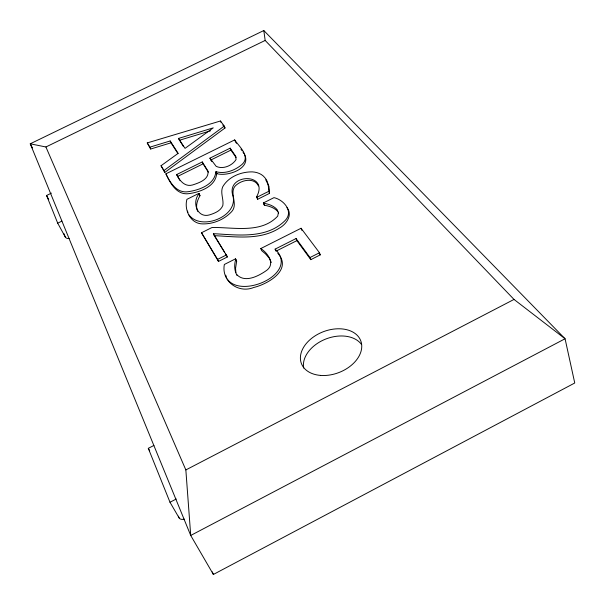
<?xml version="1.0" encoding="UTF-8"?>
<svg xmlns="http://www.w3.org/2000/svg" width="605" height="605" viewBox="0 0 605 605"><rect width="100%" height="100%" fill="white"/><g stroke="black" fill="none" stroke-linecap="round" stroke-linejoin="round"><path stroke-width="0.91" d="M188.934 214.828C200.86 231.337 238.725 216.484 232.849 195.627C225.771 173.325 269.868 172.175 256.603 196.859L257.7 199.257L269.437 193.396C268.076 188.238 269.028 182.158 264.937 177.794C261.965 173.915 257.125 172.168 252.376 171.88C241.093 171.707 228.486 176.705 222.701 186.839C220.114 192.897 223.858 199.257 222.844 205.466C220.696 210.888 214.745 213.225 209.595 214.873C197.185 218.594 191.611 202.002 199.113 193.744L198.894 193.396L186.915 199.34C183.92 210.018 190.673 224.024 202.857 223.895C213.444 224.084 224.077 219.585 231.375 211.939C239.315 204.021 227.435 191.392 236.827 184.57C242.87 179.723 254.448 177.567 258.448 185.909M269.437 193.396L268.975 186.348L265.724 179.783M215.819 171.933C214.548 184.722 199.242 190.136 188.147 191.702C176.668 193.441 170.134 182.68 165.914 173.824L234.664 139.914C239.217 146.629 250.954 156.483 241.932 164.53C234.959 170.383 225.287 174.157 216.197 171.744L215.819 171.933L216.643 173.869C215.395 186.65 200.104 192.08 189.01 193.63C176.675 195.423 170.285 183.171 165.914 173.824M278.376 212.726L277.718 216.121C261.269 233.885 233.575 227.17 212.052 227.48L201.488 232.759L218.481 261.428L227.427 256.921L213.368 233.666C237.311 234.944 266.586 239.285 285.242 220.401C293.917 211.425 283.647 199.741 273.989 197.646L263.372 202.947L264.4 205.254C269.369 206.063 274.466 207.749 277.907 211.614M277.755 253.177C292.767 269.943 267.765 284.1 253.745 287.481C238.476 293.796 221.127 281.166 224.349 264.468L235.496 258.849L236.653 261.315L235.557 268.355L235.905 272.583M235.761 259.28C234.09 264.65 234.226 270.662 237.115 275.6M199.113 193.744L199.975 195.687C197.328 200.315 195.211 206.252 197.691 211.387M224.266 126.09L225.037 127.98L164.802 172.425L163.94 170.542L224.266 126.09L220.447 121L147.257 142.909L150.683 149.019L171.011 142.818L177.991 153.678M164.802 172.425L161.036 165.74L178.15 153.345L170.186 140.965L149.836 147.174L147.257 142.909M213.376 574.463L574.75 383.003L565.07 338.762L263.81 30.537L30.25 143.801L190.719 535.455L213.376 574.463L212.287 571.854M184.245 519.105A5.203 3.569 -25.5 0 1 179.11 517.91L169.997 502.256L176.229 499.012M185.848 469.934L514.016 299.43L565.07 338.762L190.719 535.455L185.848 469.934L45.912 146.977L30.25 143.801L32.466 147.93M169.997 502.256L148.301 448.335L153.927 445.439M296.064 238.552L309.994 257.548L319.47 252.746L320.264 254.864L310.804 259.658L296.873 240.631L296.064 238.552L275.109 249.124L275.668 250.5M271.29 262.487L269.558 258.547L265.542 253.918L261.647 250.606L260.793 248.549L301.063 228.266L319.47 252.746M275.948 251.188L296.873 240.631M201.488 232.759L217.573 259.401L226.535 254.894M256.603 196.859L256.891 197.253L268.643 191.384M216.643 173.869L217.021 173.68C227.238 176.705 251.105 168.886 244.775 154.956M69.167 238.393A3.706 3.108 -20.9 0 1 65.264 236.971L57.709 223.177L61.899 221.112M176.63 174.588L202.267 161.936L207.954 171.041C209.217 179.526 198.916 182.899 192.511 184.986C184.926 187.179 179.579 180.698 176.63 174.588L179.859 180.313M209.935 158.147L230.15 148.164L235.768 156.347L236.041 159.599C232.252 165.619 222.965 169.68 216.174 166.33L209.935 158.147L211.773 161.55M177.492 176.486L203.091 163.842L208.354 172.191M210.744 160.06L230.936 150.093L236.071 157.512M57.709 223.177L46.57 195.491L51.402 193.124M45.912 146.977L265.164 40.444L263.81 30.537M178.49 138.439L213.24 127.867L185.039 148.354L178.49 138.439L183.338 146.41M179.307 140.299L210.457 130.831M213.368 233.666L214.261 235.655C236.033 236.691 260.097 240.533 279.54 228.009C286.384 224.236 292.971 214.919 286.974 207.628M263.372 202.947L263.591 203.242C268.56 204.036 273.657 205.715 277.105 209.58L278.542 213.194M260.793 248.549C267.66 252.928 275.449 263.591 266.896 270.201C258.728 276.016 244.745 283.518 236.517 274.299M265.164 40.444L514.016 299.43M275.109 249.124C300.156 273.195 241.251 299.74 227.162 278.897M222.852 125.069L225.037 127.98M235.436 141.835L236.54 143.309M240.964 149.201L242.076 150.675M319.145 253.374L320.264 254.864M199.975 195.687L198.894 193.396M242.976 152.105L243.876 153.534M236.389 260.891L236.653 261.315M214.261 235.655L224.5 252.194M225.476 253.775L227.427 256.921M161.036 165.74L163.94 170.542M148.301 448.335L149.707 450.778M46.57 195.491L48.733 199.461M149.836 147.174L150.683 149.019M217.573 259.401L218.481 261.428M170.186 140.965L171.011 142.818M235.496 258.849L236.094 260.21M202.267 161.936L203.091 163.842M216.197 171.744L217.021 173.68M220.447 121L220.961 122.255M230.15 148.164L230.936 150.093M234.664 139.914L235.179 141.199M256.891 197.253L257.7 199.257M63.85 233.477L65.264 236.971M178.399 516.163L179.11 517.91M263.591 203.242L264.4 205.254M309.994 257.548L310.804 259.658M301.063 228.266L301.857 230.339M225.763 275.184L226.376 277.43M187.565 211.077L187.86 212.627M303.672 368.037A31.619 21.901 -21.1 0 1 325.309 339.216A31.619 21.901 -21.1 0 1 361.556 344.532M320.62 375.418A31.785 21.848 -21.1 0 0 361.276 342.422A31.785 21.848 -21.1 0 0 311.325 338.581A31.785 21.848 -21.1 0 0 320.62 375.418"/></g></svg>
